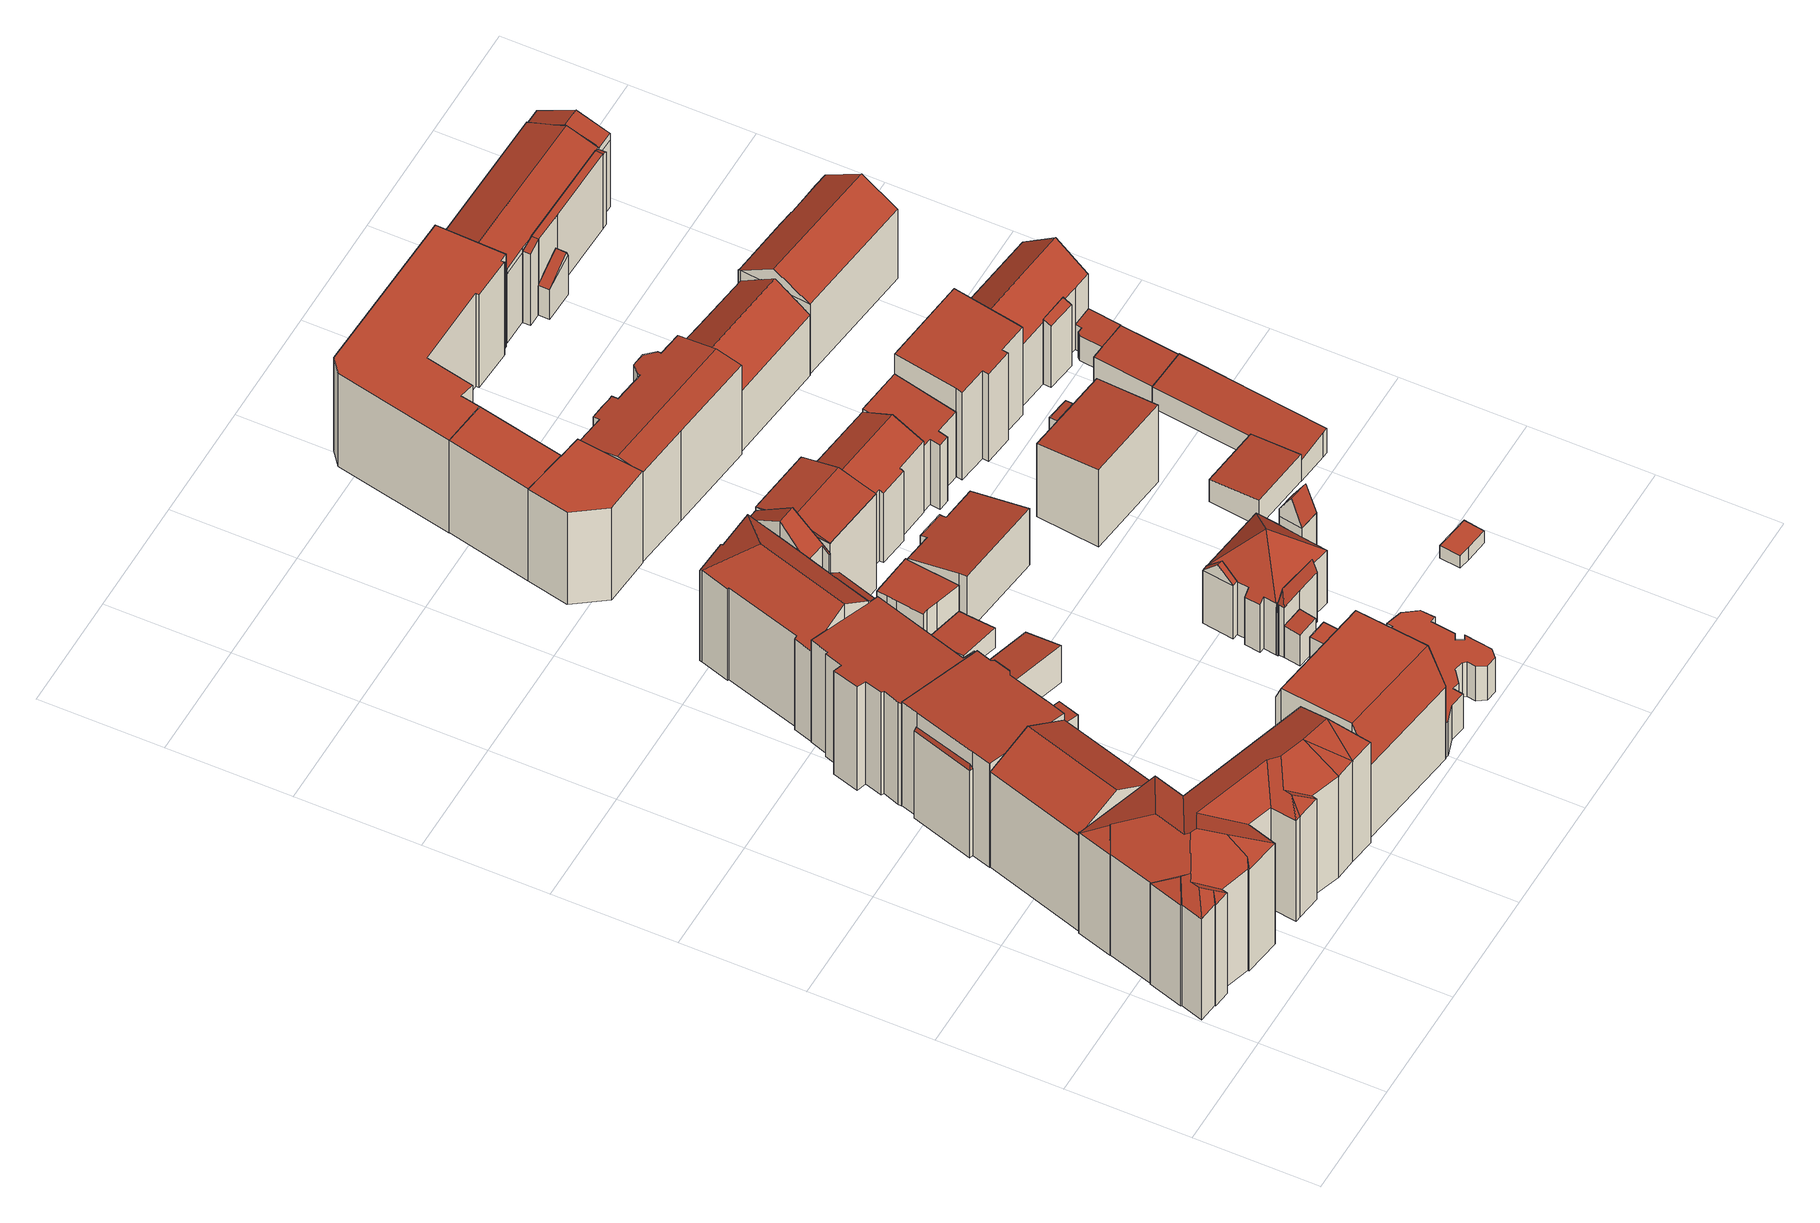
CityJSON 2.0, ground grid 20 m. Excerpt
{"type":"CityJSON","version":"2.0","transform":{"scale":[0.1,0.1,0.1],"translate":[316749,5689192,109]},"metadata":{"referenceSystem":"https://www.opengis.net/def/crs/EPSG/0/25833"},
"CityObjects":{
"building1":{"type":"Building","attributes":{"Dachtyp_tdc":"tdcFreeFormRoof","Gemeindeschluessel":14713000,"Dachneigung":26.01,"QualitaetDacherkennung":11,"Geometrietyp2DReferenz":"3000","function":"31001_9998","roofType":"5000","measuredHeight":24.47},"geometry":[{"type":"MultiSurface","lod":"2","boundaries":[[[0,1,2,3]],[[1,4,5,2]],[[4,6,7,5]],[[6,8,9,7]],[[8,10,11,9]],[[10,12,13,11]],[[12,14,15,13]],[[14,16,17,15]],[[16,18,19,17]],[[18,20,21,19]],[[20,22,23,21]],[[22,24,25,23]],[[24,26,27,25]],[[26,28,29,27]],[[28,30,31,29]],[[30,32,33,31]],[[32,34,35,33]],[[34,36,37,35]],[[36,38,39,37]],[[38,40,41,39]],[[40,42,43,41]],[[42,44,45,43]],[[44,46,47,45]],[[46,48,49,47]],[[48,50,51,49]],[[50,52,53,51]],[[52,54,55,53]],[[54,56,57,55]],[[56,0,3,57]],[[58,59,60,56,54]],[[61,52,50]],[[58,52,61]],[[52,58,54]],[[61,50,48]],[[62,63,64,65,66,59,58,61,48,46]],[[67,62,46,44]],[[68,69,70,67,44,42]],[[71,68,42,40]],[[71,40,38]],[[69,68,71,38,36]],[[70,69,36,34]],[[72,63,62,67,70,34,32]],[[73,74,72,32,30]],[[73,30,28]],[[74,73,28,26]],[[75,76,72,74,26,24]],[[77,75,24,22]],[[77,22,20]],[[77,20,18]],[[76,75,77,18,16]],[[78,79,64,63,72,76,16,14]],[[78,14,12]],[[79,78,12,10]],[[65,64,79,10,8]],[[66,65,8,6]],[[80,60,59,66,6,4]],[[80,1,0]],[[1,80,4]],[[60,80,0,56]],[[3,2,5,7,9,11,13,15,17,19,21,23,25,27,29,31,33,35,37,39,41,43,45,47,49,51,53,55,57]]],"semantics":{"surfaces":[{"type":"WallSurface"},{"type":"RoofSurface"},{"type":"GroundSurface"}],"values":[0,0,0,0,0,0,0,0,0,0,0,0,0,0,0,0,0,0,0,0,0,0,0,0,0,0,0,0,0,1,1,1,1,1,1,1,1,1,1,1,1,1,1,1,1,1,1,1,1,1,1,1,1,1,1,1,1,1,1,2]}}]},
"building2":{"type":"Building","attributes":{"Dachtyp_tdc":"tdcGableRoof","Gemeindeschluessel":14713000,"Dachneigung":31.34,"QualitaetDacherkennung":56,"Geometrietyp2DReferenz":"3000","function":"31001_9998","roofType":"3100","measuredHeight":23.06},"geometry":[{"type":"MultiSurface","lod":"2","boundaries":[[[81,82,83,84]],[[82,85,86,83]],[[85,87,88,86]],[[87,81,84,88]],[[85,82,89]],[[81,87,90]],[[82,81,90,89]],[[87,85,89,90]],[[84,83,86,88]]],"semantics":{"surfaces":[{"type":"WallSurface"},{"type":"RoofSurface"},{"type":"GroundSurface"}],"values":[0,0,0,0,0,0,1,1,2]}}]},
"building3":{"type":"Building","attributes":{"Gemeindeschluessel":14713000,"Geometrietyp2DReferenz":"3000","function":"31001_9998","roofType":"9999"},"children":["building3-1","building3-2","building3-3"]},
"building3-1":{"type":"BuildingPart","attributes":{"Dachtyp_tdc":"tdcPolyFlatRoof","Dachneigung":5.18,"QualitaetDacherkennung":80,"Geometrietyp2DReferenz":"3000","roofType":"2100","measuredHeight":21.18},"parents":["building3"],"geometry":[{"type":"MultiSurface","lod":"2","boundaries":[[[91,92,88,84,93]],[[92,94,95,88]],[[94,96,97,95]],[[98,99,100]],[[98,101,102,99]],[[101,103,104,102]],[[103,105,106,104]],[[105,107,108,106]],[[107,109,110,108]],[[109,111,112,110]],[[111,113,114,112]],[[113,115,114]],[[111,109,107,105,103,101,98,96,94,92,91,113]],[[84,88,95,97,99,102,104,106,108,110,112,114]],[[93,115,113,91]],[[93,84,114,115]],[[100,116,97,96,98]],[[100,99,97,116]]],"semantics":{"surfaces":[{"type":"WallSurface"},{"type":"RoofSurface"},{"type":"GroundSurface"},{"type":"ClosureSurface"}],"values":[0,0,0,0,0,0,0,0,0,0,0,0,1,2,0,3,0,3]}}]},
"building3-2":{"type":"BuildingPart","attributes":{"Dachtyp_tdc":"tdcPolyFlatRoof","Dachneigung":6.72,"QualitaetDacherkennung":43,"Geometrietyp2DReferenz":"3000","roofType":"2100","measuredHeight":17.76},"parents":["building3"],"geometry":[{"type":"MultiSurface","lod":"2","boundaries":[[[115,117,118,114]],[[117,119,120,118]],[[119,93,84,120]],[[119,117,115,93]],[[84,114,118,120]],[[115,114,84,93]]],"semantics":{"surfaces":[{"type":"WallSurface"},{"type":"RoofSurface"},{"type":"GroundSurface"},{"type":"ClosureSurface"}],"values":[0,0,0,1,2,3]}}]},
"building3-3":{"type":"BuildingPart","attributes":{"Dachtyp_tdc":"tdcFreeFormRoof","Dachneigung":73.25,"QualitaetDacherkennung":26,"Geometrietyp2DReferenz":"3000","roofType":"5000","measuredHeight":18.8},"parents":["building3"],"geometry":[{"type":"MultiSurface","lod":"2","boundaries":[[[121,122,123,97]],[[122,124,125,123]],[[124,100,99,125]],[[116,121,97]],[[100,124,126]],[[124,122,127,126]],[[122,121,116,127]],[[116,100,126,127]],[[123,125,99,97]],[[97,99,100,116]]],"semantics":{"surfaces":[{"type":"WallSurface"},{"type":"RoofSurface"},{"type":"GroundSurface"},{"type":"ClosureSurface"}],"values":[0,0,0,0,1,1,1,1,2,3]}}]},
"building4":{"type":"Building","attributes":{"Dachtyp_tdc":"tdcPolyFlatRoof","Gemeindeschluessel":14713000,"Dachneigung":5.71,"QualitaetDacherkennung":60,"Geometrietyp2DReferenz":"3000","function":"31001_9998","roofType":"2100","measuredHeight":21.14},"geometry":[{"type":"MultiSurface","lod":"2","boundaries":[[[128,129,130,131]],[[129,132,133,130]],[[132,134,135,133]],[[134,136,137,135]],[[136,138,139,137]],[[138,140,141,139]],[[140,142,143,141]],[[142,144,145,143]],[[144,146,147,145]],[[146,148,149,147]],[[148,150,151,149]],[[150,152,153,151]],[[152,154,155,153]],[[154,156,157,155]],[[156,128,131,157]],[[156,154,152,150,148,146,144,142,140,138,136,134,132,129,128]],[[131,130,133,135,137,139,141,143,145,147,149,151,153,155,157]]],"semantics":{"surfaces":[{"type":"WallSurface"},{"type":"RoofSurface"},{"type":"GroundSurface"}],"values":[0,0,0,0,0,0,0,0,0,0,0,0,0,0,0,1,2]}}]},
"building5":{"type":"Building","attributes":{"Dachtyp_tdc":"tdcCutGableRoof","Gemeindeschluessel":14713000,"Dachneigung":2.6,"QualitaetDacherkennung":52,"Geometrietyp2DReferenz":"3000","function":"31001_9998","roofType":"9999","measuredHeight":21.34},"geometry":[{"type":"MultiSurface","lod":"2","boundaries":[[[158,159,160,161]],[[159,162,163,160]],[[162,164,165,163]],[[164,166,167,165]],[[166,168,169,167]],[[168,170,171,169]],[[170,172,173,171]],[[172,174,175,173]],[[174,176,177,175]],[[176,178,179,177]],[[178,158,161,179]],[[164,162,159,158,178]],[[176,174,172,170,168,166]],[[178,176,166,164]],[[161,160,163,165,167,169,171,173,175,177,179]]],"semantics":{"surfaces":[{"type":"WallSurface"},{"type":"RoofSurface"},{"type":"GroundSurface"}],"values":[0,0,0,0,0,0,0,0,0,0,0,1,1,1,2]}}]},
"building6":{"type":"Building","attributes":{"Gemeindeschluessel":14713000,"Geometrietyp2DReferenz":"3000","function":"31001_9998","roofType":"9999"},"children":["building6-1","building6-2","building6-3"]},
"building6-1":{"type":"BuildingPart","attributes":{"Dachtyp_tdc":"tdcPolyFlatRoof","Dachneigung":34.47,"QualitaetDacherkennung":59,"Geometrietyp2DReferenz":"3000","roofType":"2100","measuredHeight":19.96},"parents":["building6"],"geometry":[{"type":"MultiSurface","lod":"2","boundaries":[[[180,181,182,183]],[[184,185,186,187]],[[185,180,183,186]],[[185,184,181,180]],[[183,182,187,186]],[[184,187,182,181]]],"semantics":{"surfaces":[{"type":"WallSurface"},{"type":"RoofSurface"},{"type":"GroundSurface"},{"type":"ClosureSurface"}],"values":[0,0,0,1,2,3]}}]},
"building6-2":{"type":"BuildingPart","attributes":{"Dachtyp_tdc":"tdcHipAndGableRoof","Dachneigung":35.14,"QualitaetDacherkennung":64,"Geometrietyp2DReferenz":"3000","roofType":"5000","measuredHeight":23.12},"parents":["building6"],"geometry":[{"type":"MultiSurface","lod":"2","boundaries":[[[188,189,190,182,181]],[[189,191,192,190]],[[191,193,194,192]],[[193,195,196,194]],[[195,197,198,196]],[[197,199,200,198]],[[199,201,202,200]],[[201,203,204,202]],[[203,205,206,204]],[[205,207,208,206]],[[207,209,210,211,208]],[[212,184,187,213,214]],[[209,207,205,203,201,215]],[[201,199,197,195,193,191,189,215]],[[189,188,184,212,216,217,218,209,215]],[[182,190,192,194,196,198,200,202,204,206,208,211,219,213,187]],[[218,210,209]],[[214,216,212]],[[213,219,217,216,214]],[[219,211,210,218,217]],[[181,184,188]],[[181,182,187,184]]],"semantics":{"surfaces":[{"type":"WallSurface"},{"type":"RoofSurface"},{"type":"GroundSurface"},{"type":"ClosureSurface"}],"values":[0,0,0,0,0,0,0,0,0,0,0,0,1,1,1,2,0,0,3,3,0,3]}}]},
"building6-3":{"type":"BuildingPart","attributes":{"Dachtyp_tdc":"tdcGableRoof","Dachneigung":41.28,"QualitaetDacherkennung":62,"Geometrietyp2DReferenz":"3000","roofType":"3100","measuredHeight":23.22},"parents":["building6"],"geometry":[{"type":"MultiSurface","lod":"2","boundaries":[[[220,214,213,221]],[[210,222,223,211]],[[222,224,225,223]],[[224,226,227,225]],[[226,228,229,227]],[[228,220,221,229]],[[224,222,210,218,230]],[[230,216,214,220,228,226,224]],[[221,213,219,211,223,225,227,229]],[[217,216,230]],[[219,213,214,216,217]],[[218,217,230]],[[219,217,218,210,211]]],"semantics":{"surfaces":[{"type":"WallSurface"},{"type":"RoofSurface"},{"type":"GroundSurface"},{"type":"ClosureSurface"}],"values":[0,0,0,0,0,0,1,1,2,0,3,0,3]}}]},
"building7":{"type":"Building","attributes":{"Dachtyp_tdc":"tdcPolyFlatRoof","Gemeindeschluessel":14713000,"Dachneigung":8.91,"QualitaetDacherkennung":62,"Geometrietyp2DReferenz":"3000","function":"31001_9998","roofType":"2100","measuredHeight":7.59},"geometry":[{"type":"MultiSurface","lod":"2","boundaries":[[[231,232,233,234]],[[232,235,236,233]],[[235,237,238,236]],[[237,231,234,238]],[[237,235,232,231]],[[234,233,236,238]]],"semantics":{"surfaces":[{"type":"WallSurface"},{"type":"RoofSurface"},{"type":"GroundSurface"}],"values":[0,0,0,0,1,2]}}]},
"building8":{"type":"Building","attributes":{"Dachtyp_tdc":"tdcPolyFlatRoof","Gemeindeschluessel":14713000,"Dachneigung":0,"QualitaetDacherkennung":56,"Geometrietyp2DReferenz":"3000","function":"31001_9998","roofType":"1000","measuredHeight":17.27},"geometry":[{"type":"MultiSurface","lod":"2","boundaries":[[[239,240,241,242]],[[240,243,244,241]],[[243,245,246,244]],[[245,239,242,246]],[[245,243,240,239]],[[242,241,244,246]]],"semantics":{"surfaces":[{"type":"WallSurface"},{"type":"RoofSurface"},{"type":"GroundSurface"}],"values":[0,0,0,0,1,2]}}]},
"building9":{"type":"Building","attributes":{"Dachtyp_tdc":"tdcPolyFlatRoof","Gemeindeschluessel":14713000,"Dachneigung":7.45,"QualitaetDacherkennung":51,"Geometrietyp2DReferenz":"3000","function":"31001_9998","roofType":"2100","measuredHeight":3.19},"geometry":[{"type":"MultiSurface","lod":"2","boundaries":[[[247,248,249,250]],[[248,251,252,249]],[[251,253,254,252]],[[253,255,256,254]],[[255,247,250,256]],[[255,253,251,248,247]],[[250,249,252,254,256]]],"semantics":{"surfaces":[{"type":"WallSurface"},{"type":"RoofSurface"},{"type":"GroundSurface"}],"values":[0,0,0,0,0,1,2]}}]},
"building10":{"type":"Building","attributes":{"Dachtyp_tdc":"tdcPolyFlatRoof","Gemeindeschluessel":14713000,"Dachneigung":4.49,"QualitaetDacherkennung":66,"Geometrietyp2DReferenz":"3000","function":"31001_9998","roofType":"2100","measuredHeight":3.8},"geometry":[{"type":"MultiSurface","lod":"2","boundaries":[[[257,258,259,260]],[[258,261,262,259]],[[261,263,264,262]],[[263,265,266,264]],[[265,257,260,266]],[[265,263,261,258,257]],[[260,259,262,264,266]]],"semantics":{"surfaces":[{"type":"WallSurface"},{"type":"RoofSurface"},{"type":"GroundSurface"}],"values":[0,0,0,0,0,1,2]}}]},
"building11":{"type":"Building","attributes":{"Dachtyp_tdc":"tdcPolyFlatRoof","Gemeindeschluessel":14713000,"Dachneigung":7.3,"QualitaetDacherkennung":62,"Geometrietyp2DReferenz":"3000","function":"31001_9998","roofType":"2100","measuredHeight":4.04},"geometry":[{"type":"MultiSurface","lod":"2","boundaries":[[[267,268,256,269]],[[268,253,254,256]],[[253,270,271,254]],[[270,272,273,271]],[[272,274,275,273]],[[274,267,269,275]],[[274,272,270,253,268,267]],[[269,256,254,271,273,275]]],"semantics":{"surfaces":[{"type":"WallSurface"},{"type":"RoofSurface"},{"type":"GroundSurface"}],"values":[0,0,0,0,0,0,1,2]}}]},
"building12":{"type":"Building","attributes":{"name":"Christengemeinschaft","Dachtyp_tdc":"tdcPolyFlatRoof","Gemeindeschluessel":14713000,"Dachneigung":0,"QualitaetDacherkennung":33,"Geometrietyp2DReferenz":"3000","function":"31001_3041","roofType":"1000","measuredHeight":7.05},"geometry":[{"type":"MultiSurface","lod":"2","boundaries":[[[276,277,278,279]],[[277,280,281,278]],[[280,282,283,281]],[[282,284,285,283]],[[284,286,287,285]],[[286,288,289,287]],[[288,290,291,289]],[[290,292,293,291]],[[292,294,295,293]],[[294,296,297,295]],[[296,298,299,297]],[[298,300,301,299]],[[300,302,303,301]],[[302,304,305,303]],[[304,306,307,305]],[[306,308,309,307]],[[308,310,311,309]],[[310,312,313,311]],[[312,314,315,313]],[[314,316,317,315]],[[316,318,319,317]],[[318,320,321,319]],[[320,322,323,321]],[[322,324,325,323]],[[324,326,327,325]],[[326,328,329,327]],[[328,330,331,329]],[[330,332,333,331]],[[332,334,335,333]],[[334,336,337,335]],[[336,338,339,337]],[[338,276,279,339]],[[338,336,334,332,330,328,326,324,322,320,318,316,314,312,310,308,306,304,302,300,298,296,294,292,290,288,286,284,282,280,277,276]],[[279,278,281,283,285,287,289,291,293,295,297,299,301,303,305,307,309,311,313,315,317,319,321,323,325,327,329,331,333,335,337,339]]],"semantics":{"surfaces":[{"type":"WallSurface"},{"type":"RoofSurface"},{"type":"GroundSurface"}],"values":[0,0,0,0,0,0,0,0,0,0,0,0,0,0,0,0,0,0,0,0,0,0,0,0,0,0,0,0,0,0,0,0,1,2]}}]},
"building13":{"type":"Building","attributes":{"Dachtyp_tdc":"tdcPolyFlatRoof","Gemeindeschluessel":14713000,"Dachneigung":3.28,"QualitaetDacherkennung":72,"Geometrietyp2DReferenz":"3000","function":"31001_9998","roofType":"2100","measuredHeight":9.26},"geometry":[{"type":"MultiSurface","lod":"2","boundaries":[[[340,341,342,252]],[[341,343,344,342]],[[343,345,346,344]],[[345,347,348,346]],[[347,349,350,348]],[[349,351,271,350]],[[351,352,353,271]],[[352,354,254,353]],[[354,340,252,254]],[[354,352,351,349,347,345,343,341,340]],[[252,342,344,346,348,350,271,353,254]]],"semantics":{"surfaces":[{"type":"WallSurface"},{"type":"RoofSurface"},{"type":"GroundSurface"}],"values":[0,0,0,0,0,0,0,0,0,1,2]}}]},
"building14":{"type":"Building","attributes":{"Dachtyp_tdc":"tdcHipAndGableRoof","Gemeindeschluessel":14713000,"Dachneigung":13.52,"QualitaetDacherkennung":59,"Geometrietyp2DReferenz":"3000","function":"31001_9998","roofType":"5000","measuredHeight":20.91},"geometry":[{"type":"MultiSurface","lod":"2","boundaries":[[[355,356,357,358]],[[356,359,360,357]],[[359,361,362,360]],[[361,363,364,362]],[[363,355,358,364]],[[356,365,366]],[[367,368,369,366,365]],[[356,366,369,359]],[[361,368,367,363]],[[359,369,368,361]],[[363,367,365,355]],[[355,365,356]],[[358,357,360,362,364]]],"semantics":{"surfaces":[{"type":"WallSurface"},{"type":"RoofSurface"},{"type":"GroundSurface"}],"values":[0,0,0,0,0,1,1,1,0,0,0,0,2]}}]},
"building15":{"type":"Building","attributes":{"Gemeindeschluessel":14713000,"Geometrietyp2DReferenz":"3000","function":"31001_9998","roofType":"9999"},"children":["building15-1","building15-2"]},
"building15-1":{"type":"BuildingPart","attributes":{"Dachtyp_tdc":"tdcPolyFlatRoof","Dachneigung":0,"QualitaetDacherkennung":45,"Geometrietyp2DReferenz":"3000","roofType":"1000","measuredHeight":18.78},"parents":["building15"],"geometry":[{"type":"MultiSurface","lod":"2","boundaries":[[[370,371,372,373]],[[374,375,376,377]],[[375,378,379,376]],[[378,380,381,379]],[[380,370,373,381]],[[380,378,375,374,371,370]],[[373,372,377,376,379,381]],[[377,372,371,374]]],"semantics":{"surfaces":[{"type":"WallSurface"},{"type":"RoofSurface"},{"type":"GroundSurface"},{"type":"ClosureSurface"}],"values":[0,0,0,0,0,1,2,3]}}]},
"building15-2":{"type":"BuildingPart","attributes":{"Dachtyp_tdc":"tdcPolyFlatRoof","Dachneigung":0,"QualitaetDacherkennung":44,"Geometrietyp2DReferenz":"3000","roofType":"1000","measuredHeight":18.82},"parents":["building15"],"geometry":[{"type":"MultiSurface","lod":"2","boundaries":[[[382,383,384,372,371]],[[383,385,386,384]],[[385,387,374,377,386]],[[387,385,383,382]],[[372,384,386,377]],[[371,374,387,382]],[[371,372,377,374]]],"semantics":{"surfaces":[{"type":"WallSurface"},{"type":"RoofSurface"},{"type":"GroundSurface"},{"type":"ClosureSurface"}],"values":[0,0,0,1,2,0,3]}}]},
"building16":{"type":"Building","attributes":{"Dachtyp_tdc":"tdcPolyFlatRoof","Gemeindeschluessel":14713000,"Dachneigung":13.72,"QualitaetDacherkennung":76,"Geometrietyp2DReferenz":"3000","function":"31001_9998","roofType":"2100","measuredHeight":11.66},"geometry":[{"type":"MultiSurface","lod":"2","boundaries":[[[388,389,390,391]],[[389,392,393,390]],[[392,394,395,393]],[[394,396,397,395]],[[396,398,399,397]],[[398,400,401,399]],[[400,402,403,401]],[[402,404,405,403]],[[404,388,391,405]],[[404,402,400,398,396,394,392,389,388]],[[391,390,393,395,397,399,401,403,405]]],"semantics":{"surfaces":[{"type":"WallSurface"},{"type":"RoofSurface"},{"type":"GroundSurface"}],"values":[0,0,0,0,0,0,0,0,0,1,2]}}]},
"building17":{"type":"Building","attributes":{"Gemeindeschluessel":14713000,"Geometrietyp2DReferenz":"3000","function":"31001_9998","roofType":"9999"},"children":["building17-1","building17-2","building17-3","building17-4","building17-5"]},
"building17-1":{"type":"BuildingPart","attributes":{"Dachtyp_tdc":"tdcGableRoof","Dachneigung":69.58,"QualitaetDacherkennung":21,"Geometrietyp2DReferenz":"3000","roofType":"3100","measuredHeight":17.62},"parents":["building17"],"geometry":[{"type":"MultiSurface","lod":"2","boundaries":[[[406,407,408,409,410]],[[407,411,412,408]],[[411,413,414,412]],[[413,415,414]],[[416,417,418,419]],[[420,418,417,413]],[[411,420,413]],[[407,419,418,420,411]],[[406,416,419,407]],[[413,417,416,406]],[[409,408,412,414]],[[410,415,413,406]],[[410,409,414,415]]],"semantics":{"surfaces":[{"type":"WallSurface"},{"type":"RoofSurface"},{"type":"GroundSurface"},{"type":"ClosureSurface"}],"values":[0,0,0,0,1,1,0,0,0,0,2,0,3]}}]},
"building17-2":{"type":"BuildingPart","attributes":{"Dachtyp_tdc":"tdcGableRoof","Dachneigung":45.56,"QualitaetDacherkennung":58,"Geometrietyp2DReferenz":"3000","roofType":"3100","measuredHeight":13.45},"parents":["building17"],"geometry":[{"type":"MultiSurface","lod":"2","boundaries":[[[421,422,423,424,425]],[[426,427,428,429,430]],[[427,421,425,428]],[[426,422,431]],[[421,427,432]],[[422,421,432,431]],[[427,426,431,432]],[[425,424,429,428]],[[430,423,422,426]],[[430,429,424,423]]],"semantics":{"surfaces":[{"type":"WallSurface"},{"type":"RoofSurface"},{"type":"GroundSurface"},{"type":"ClosureSurface"}],"values":[0,0,0,0,0,1,1,2,0,3]}}]},
"building17-3":{"type":"BuildingPart","attributes":{"Dachtyp_tdc":"tdcPolyFlatRoof","Dachneigung":4.37,"QualitaetDacherkennung":68,"Geometrietyp2DReferenz":"3000","roofType":"2100","measuredHeight":6.55},"parents":["building17"],"geometry":[{"type":"MultiSurface","lod":"2","boundaries":[[[433,434,435,436]],[[437,438,439,440]],[[438,433,436,439]],[[438,437,434,433]],[[436,435,440,439]],[[440,435,434,437]]],"semantics":{"surfaces":[{"type":"WallSurface"},{"type":"RoofSurface"},{"type":"GroundSurface"},{"type":"ClosureSurface"}],"values":[0,0,0,1,2,3]}}]},
"building17-4":{"type":"BuildingPart","attributes":{"Dachtyp_tdc":"tdcTentRoof","Dachneigung":45.96,"QualitaetDacherkennung":63,"Geometrietyp2DReferenz":"3000","roofType":"4000","measuredHeight":16.79},"parents":["building17"],"geometry":[{"type":"MultiSurface","lod":"2","boundaries":[[[415,441,442,414]],[[441,443,444,445,442]],[[446,447,448]],[[446,449,450,447]],[[449,451,452,450]],[[451,453,454,452]],[[453,455,456,454]],[[455,430,429,456]],[[423,457,458,424]],[[457,410,409,458]],[[441,415,410,457,459]],[[446,443,441,459]],[[423,430,455,453,451,449,446,459]],[[457,423,459]],[[409,414,442,445,460,447,450,452,454,456,429,424,458]],[[415,414,409,410]],[[446,448,461,444,443]],[[461,448,447,460]],[[461,460,445,444]],[[424,429,430,423]]],"semantics":{"surfaces":[{"type":"WallSurface"},{"type":"RoofSurface"},{"type":"GroundSurface"},{"type":"ClosureSurface"}],"values":[0,0,0,0,0,0,0,0,0,0,1,1,1,1,2,3,0,3,3,3]}}]},
"building17-5":{"type":"BuildingPart","attributes":{"Dachtyp_tdc":"tdcFreeFormRoof","Dachneigung":80.11,"QualitaetDacherkennung":22,"Geometrietyp2DReferenz":"3000","roofType":"5000","measuredHeight":13.35},"parents":["building17"],"geometry":[{"type":"MultiSurface","lod":"2","boundaries":[[[462,463,464,435,434]],[[463,465,466,464]],[[465,448,447,466]],[[444,467,468,445]],[[467,469,437,440,468]],[[461,448,465,463,462,470]],[[462,469,467,471,470]],[[467,444,471]],[[444,461,470,471]],[[440,435,464,466,447,460,445,468]],[[434,437,469,462]],[[434,435,440,437]],[[460,447,448,461]],[[445,460,461,444]]],"semantics":{"surfaces":[{"type":"WallSurface"},{"type":"RoofSurface"},{"type":"GroundSurface"},{"type":"ClosureSurface"}],"values":[0,0,0,0,0,1,1,1,1,2,0,3,3,3]}}]},
"building18":{"type":"Building","attributes":{"Dachtyp_tdc":"tdcGableRoof","Gemeindeschluessel":14713000,"Dachneigung":25.71,"QualitaetDacherkennung":65,"Geometrietyp2DReferenz":"3000","function":"31001_9998","roofType":"3100","measuredHeight":17.03},"geometry":[{"type":"MultiSurface","lod":"2","boundaries":[[[472,473,474,475]],[[473,476,477,474]],[[476,478,479,477]],[[478,480,481,479]],[[480,482,483,481]],[[482,484,485,483]],[[484,486,487,485]],[[486,488,489,487]],[[488,490,491,489]],[[490,472,475,491]],[[486,484,482,480,478,476,473,472]],[[472,490,488,486]],[[475,474,477,479,481,483,485,487,489,491]]],"semantics":{"surfaces":[{"type":"WallSurface"},{"type":"RoofSurface"},{"type":"GroundSurface"}],"values":[0,0,0,0,0,0,0,0,0,0,1,1,2]}}]},
"building19":{"type":"Building","attributes":{"Dachtyp_tdc":"tdcFreeFormRoof","Gemeindeschluessel":14713000,"Dachneigung":10.15,"QualitaetDacherkennung":35,"Geometrietyp2DReferenz":"3000","function":"31001_9998","roofType":"5000","measuredHeight":19.05},"geometry":[{"type":"MultiSurface","lod":"2","boundaries":[[[492,493,494,495]],[[493,496,497,494]],[[496,498,499,497]],[[498,500,501,499]],[[500,502,503,501]],[[502,504,505,503]],[[504,506,507,505]],[[506,508,509,507]],[[508,510,511,509]],[[510,512,513,511]],[[512,514,515,513]],[[514,516,517,515]],[[516,518,519,517]],[[518,520,521,519]],[[520,522,523,521]],[[522,524,525,523]],[[524,526,527,525]],[[526,492,495,527]],[[512,510,528,529,514]],[[493,492,526,524,522,520,518,516,529,528,508,506,504,502,500,498,496]],[[510,508,528]],[[516,514,529]],[[495,494,497,499,501,503,505,507,509,511,513,515,517,519,521,523,525,527]]],"semantics":{"surfaces":[{"type":"WallSurface"},{"type":"RoofSurface"},{"type":"GroundSurface"}],"values":[0,0,0,0,0,0,0,0,0,0,0,0,0,0,0,0,0,0,1,1,0,0,2]}}]},
"building20":{"type":"Building","attributes":{"Dachtyp_tdc":"tdcPolyFlatRoof","Gemeindeschluessel":14713000,"Dachneigung":0,"QualitaetDacherkennung":37,"Geometrietyp2DReferenz":"3000","function":"31001_9998","roofType":"1000","measuredHeight":19},"geometry":[{"type":"MultiSurface","lod":"2","boundaries":[[[383,530,531,532]],[[530,533,534,531]],[[533,535,536,534]],[[535,537,538,536]],[[537,539,540,538]],[[539,541,542,540]],[[541,543,544,542]],[[543,545,546,544]],[[545,547,548,546]],[[547,549,550,548]],[[549,551,552,550]],[[551,385,553,552]],[[385,383,532,553]],[[385,551,549,547,545,543,541,539,537,535,533,530,383]],[[532,531,534,536,538,540,542,544,546,548,550,552,553]]],"semantics":{"surfaces":[{"type":"WallSurface"},{"type":"RoofSurface"},{"type":"GroundSurface"}],"values":[0,0,0,0,0,0,0,0,0,0,0,0,0,1,2]}}]},
"building21":{"type":"Building","attributes":{"Dachtyp_tdc":"tdcPolyFlatRoof","Gemeindeschluessel":14713000,"Dachneigung":8.9,"QualitaetDacherkennung":72,"Geometrietyp2DReferenz":"3000","function":"31001_9998","roofType":"2100","measuredHeight":14.96},"geometry":[{"type":"MultiSurface","lod":"2","boundaries":[[[554,555,556,557]],[[555,558,559,556]],[[558,560,561,559]],[[560,562,563,561]],[[562,564,565,563]],[[564,566,567,565]],[[566,568,569,567]],[[568,554,557,569]],[[568,566,564,562,560,558,555,554]],[[557,556,559,561,563,565,567,569]]],"semantics":{"surfaces":[{"type":"WallSurface"},{"type":"RoofSurface"},{"type":"GroundSurface"}],"values":[0,0,0,0,0,0,0,0,1,2]}}]},
"building22":{"type":"Building","attributes":{"Dachtyp_tdc":"tdcPolyFlatRoof","Gemeindeschluessel":14713000,"Dachneigung":0,"QualitaetDacherkennung":58,"Geometrietyp2DReferenz":"3000","function":"31001_9998","roofType":"1000","measuredHeight":2.54},"geometry":[{"type":"MultiSurface","lod":"2","boundaries":[[[570,571,572,573]],[[571,574,575,572]],[[574,576,577,575]],[[576,578,579,577]],[[578,570,573,579]],[[578,576,574,571,570]],[[573,572,575,577,579]]],"semantics":{"surfaces":[{"type":"WallSurface"},{"type":"RoofSurface"},{"type":"GroundSurface"}],"values":[0,0,0,0,0,1,2]}}]},
"building23":{"type":"Building","attributes":{"Gemeindeschluessel":14713000,"Geometrietyp2DReferenz":"3000","function":"31001_9998","roofType":"9999"},"children":["building23-1","building23-2"]},
"building23-1":{"type":"BuildingPart","attributes":{"Dachtyp_tdc":"tdcPolyFlatRoof","Dachneigung":5.56,"QualitaetDacherkennung":41,"Geometrietyp2DReferenz":"3000","roofType":"2100","measuredHeight":14.99},"parents":["building23"],"geometry":[{"type":"MultiSurface","lod":"2","boundaries":[[[580,581,582]],[[580,583,584,581]],[[583,585,586,584]],[[585,587,588,589,586]],[[585,583,580,587]],[[589,581,584,586]],[[580,582,588,587]],[[582,581,589,588]]],"semantics":{"surfaces":[{"type":"WallSurface"},{"type":"RoofSurface"},{"type":"GroundSurface"},{"type":"ClosureSurface"}],"values":[0,0,0,0,1,2,0,3]}}]},
"building23-2":{"type":"BuildingPart","attributes":{"Dachtyp_tdc":"tdcPolyFlatRoof","Dachneigung":4.84,"QualitaetDacherkennung":68,"Geometrietyp2DReferenz":"3000","roofType":"2100","measuredHeight":15.84},"parents":["building23"],"geometry":[{"type":"MultiSurface","lod":"2","boundaries":[[[590,591,592,593]],[[591,582,581,592]],[[588,594,595,589]],[[594,596,597,595]],[[596,590,593,597]],[[596,594,588,582,591,590]],[[593,592,581,589,595,597]],[[589,581,582,588]]],"semantics":{"surfaces":[{"type":"WallSurface"},{"type":"RoofSurface"},{"type":"GroundSurface"},{"type":"ClosureSurface"}],"values":[0,0,0,0,0,1,2,3]}}]},
"building24":{"type":"Building","attributes":{"Dachtyp_tdc":"tdcPolyFlatRoof","Gemeindeschluessel":14713000,"Dachneigung":5.1,"QualitaetDacherkennung":60,"Geometrietyp2DReferenz":"3000","function":"31001_9998","roofType":"2100","measuredHeight":5.4},"geometry":[{"type":"MultiSurface","lod":"2","boundaries":[[[598,599,600,601]],[[599,602,603,600]],[[602,604,605,603]],[[604,598,601,605]],[[604,602,599,598]],[[601,600,603,605]]],"semantics":{"surfaces":[{"type":"WallSurface"},{"type":"RoofSurface"},{"type":"GroundSurface"}],"values":[0,0,0,0,1,2]}}]},
"building25":{"type":"Building","attributes":{"Dachtyp_tdc":"tdcPolyFlatRoof","Gemeindeschluessel":14713000,"Dachneigung":4.7,"QualitaetDacherkennung":72,"Geometrietyp2DReferenz":"3000","function":"31001_9998","roofType":"2100","measuredHeight":18.81},"geometry":[{"type":"MultiSurface","lod":"2","boundaries":[[[606,607,608,609]],[[607,610,611,608]],[[610,612,613,611]],[[612,614,615,613]],[[614,616,617,615]],[[616,618,619,617]],[[618,620,621,619]],[[620,622,623,621]],[[622,624,625,623]],[[624,606,609,625]],[[624,622,620,618,616,614,612,610,607,606]],[[609,608,611,613,615,617,619,621,623,625]]],"semantics":{"surfaces":[{"type":"WallSurface"},{"type":"RoofSurface"},{"type":"GroundSurface"}],"values":[0,0,0,0,0,0,0,0,0,0,1,2]}}]},
"building26":{"type":"Building","attributes":{"Dachtyp_tdc":"tdcFreeFormRoof","Gemeindeschluessel":14713000,"Dachneigung":33.97,"QualitaetDacherkennung":58,"Geometrietyp2DReferenz":"3000","function":"31001_9998","roofType":"5000","measuredHeight":16.35},"geometry":[{"type":"MultiSurface","lod":"2","boundaries":[[[626,627,628,629]],[[627,630,631,628]],[[630,632,633,631]],[[632,634,635,633]],[[634,636,637,635]],[[636,638,639,637]],[[638,640,641,639]],[[640,626,629,641]],[[642,638,636,634,632,630,627,643]],[[640,642,643,626]],[[627,626,643]],[[640,638,642]],[[629,628,631,633,635,637,639,641]]],"semantics":{"surfaces":[{"type":"WallSurface"},{"type":"RoofSurface"},{"type":"GroundSurface"}],"values":[0,0,0,0,0,0,0,0,1,1,0,0,2]}}]},
"building27":{"type":"Building","attributes":{"Dachtyp_tdc":"tdcPolyFlatRoof","Gemeindeschluessel":14713000,"Dachneigung":6.71,"QualitaetDacherkennung":87,"Geometrietyp2DReferenz":"3000","function":"31001_9998","roofType":"2100","measuredHeight":5.03},"geometry":[{"type":"MultiSurface","lod":"2","boundaries":[[[644,645,646,647]],[[645,648,649,646]],[[648,650,651,649]],[[650,652,653,651]],[[652,654,655,653]],[[654,656,657,655]],[[656,658,659,657]],[[658,644,647,659]],[[658,656,654,652,650,648,645,644]],[[647,646,649,651,653,655,657,659]]],"semantics":{"surfaces":[{"type":"WallSurface"},{"type":"RoofSurface"},{"type":"GroundSurface"}],"values":[0,0,0,0,0,0,0,0,1,2]}}]},
"building28":{"type":"Building","attributes":{"Gemeindeschluessel":14713000,"Geometrietyp2DReferenz":"3000","function":"31001_9998","roofType":"9999"},"children":["building28-1","building28-2","building28-3","building28-4"]},
"building28-1":{"type":"BuildingPart","attributes":{"Dachtyp_tdc":"tdcPolyFlatRoof","Dachneigung":4.74,"QualitaetDacherkennung":84,"Geometrietyp2DReferenz":"3000","roofType":"2100","measuredHeight":5.38},"parents":["building28"],"geometry":[{"type":"MultiSurface","lod":"2","boundaries":[[[660,661,662,663]],[[661,664,665,662]],[[664,666,667,665]],[[666,668,669,667]],[[668,670,671,669]],[[668,666,664,661,660,672,670]],[[671,663,662,665,667,669]],[[663,671,670,672,660]]],"semantics":{"surfaces":[{"type":"WallSurface"},{"type":"RoofSurface"},{"type":"GroundSurface"},{"type":"ClosureSurface"}],"values":[0,0,0,0,0,1,2,3]}}]},
"building28-2":{"type":"BuildingPart","attributes":{"Dachtyp_tdc":"tdcPolyFlatRoof","Dachneigung":29.84,"QualitaetDacherkennung":29,"Geometrietyp2DReferenz":"3000","roofType":"2100","measuredHeight":13.21},"parents":["building28"],"geometry":[{"type":"MultiSurface","lod":"2","boundaries":[[[673,674,675,676,677]],[[678,679,680,681,682]],[[679,673,677,680]],[[679,678,674,673]],[[677,676,681,680]],[[682,675,674,678]],[[682,681,676,675]]],"semantics":{"surfaces":[{"type":"WallSurface"},{"type":"RoofSurface"},{"type":"GroundSurface"},{"type":"ClosureSurface"}],"values":[0,0,0,1,2,0,3]}}]},
"building28-3":{"type":"BuildingPart","attributes":{"Dachtyp_tdc":"tdcGableRoof","Dachneigung":37.33,"QualitaetDacherkennung":66,"Geometrietyp2DReferenz":"3000","roofType":"3100","measuredHeight":16.62},"parents":["building28"],"geometry":[{"type":"MultiSurface","lod":"2","boundaries":[[[683,682,681,684,685]],[[675,686,676]],[[686,687,688,676]],[[687,689,690,688]],[[689,691,692,690]],[[691,693,694,692]],[[693,695,696,694]],[[695,697,698,696]],[[697,699,700,701,698]],[[695,693,691,689]],[[689,687,686,675,682,683,699,697,695]],[[684,681,676,688,690,692,694,696,698,701]],[[676,681,682,675]],[[685,700,699,683]],[[685,684,701,700]]],"semantics":{"surfaces":[{"type":"WallSurface"},{"type":"RoofSurface"},{"type":"GroundSurface"},{"type":"ClosureSurface"}],"values":[0,0,0,0,0,0,0,0,0,1,1,2,3,0,3]}}]},
"building28-4":{"type":"BuildingPart","attributes":{"Dachtyp_tdc":"tdcPolyFlatRoof","Dachneigung":5.68,"QualitaetDacherkennung":71,"Geometrietyp2DReferenz":"3000","roofType":"2100","measuredHeight":5.42},"parents":["building28"],"geometry":[{"type":"MultiSurface","lod":"2","boundaries":[[[700,702,660,663,701]],[[670,703,704,671]],[[703,705,706,704]],[[705,707,708,706]],[[707,685,684,708]],[[685,707,705,703,670,672,702,700]],[[701,663,671,704,706,708,684]],[[672,660,702]],[[670,671,663,660,672]],[[701,684,685,700]]],"semantics":{"surfaces":[{"type":"WallSurface"},{"type":"RoofSurface"},{"type":"GroundSurface"},{"type":"ClosureSurface"}],"values":[0,0,0,0,0,1,2,0,3,3]}}]},
"building29":{"type":"Building","attributes":{"Dachtyp_tdc":"tdcFreeFormRoof","Gemeindeschluessel":14713000,"Dachneigung":33.05,"QualitaetDacherkennung":53,"Geometrietyp2DReferenz":"3000","function":"31001_9998","roofType":"5000","measuredHeight":17.81},"geometry":[{"type":"MultiSurface","lod":"2","boundaries":[[[709,710,711,712]],[[710,713,714,711]],[[713,715,716,714]],[[715,717,718,716]],[[717,719,720,718]],[[719,721,722,720]],[[721,723,724,722]],[[723,725,726,724]],[[725,727,728,726]],[[727,729,730,728]],[[729,731,732,730]],[[731,709,712,732]],[[731,733,734,709]],[[733,729,727,725,723,721,719,717,715,713,710,734]],[[710,709,734]],[[731,729,733]],[[712,711,714,716,718,720,722,724,726,728,730,732]]],"semantics":{"surfaces":[{"type":"WallSurface"},{"type":"RoofSurface"},{"type":"GroundSurface"}],"values":[0,0,0,0,0,0,0,0,0,0,0,0,1,1,0,0,2]}}]},
"building30":{"type":"Building","attributes":{"Gemeindeschluessel":14713000,"Geometrietyp2DReferenz":"3000","function":"31001_9998","roofType":"9999"},"children":["building30-1","building30-2","building30-3","building30-4"]},
"building30-1":{"type":"BuildingPart","attributes":{"Dachtyp_tdc":"tdcGableRoof","Dachneigung":30.54,"QualitaetDacherkennung":5,"Geometrietyp2DReferenz":"3000","roofType":"3100","measuredHeight":9.08},"parents":["building30"],"geometry":[{"type":"MultiSurface","lod":"2","boundaries":[[[735,736,737,738]],[[736,739,740,737]],[[739,741,742,740]],[[739,736,743]],[[736,735,744,743]],[[741,739,743,744,745]],[[738,737,740,742,746]],[[746,742,741,745]],[[738,746,745,735]],[[735,745,744]]],"semantics":{"surfaces":[{"type":"WallSurface"},{"type":"RoofSurface"},{"type":"GroundSurface"},{"type":"ClosureSurface"}],"values":[0,0,0,0,1,1,2,3,3,3]}}]},
"building30-2":{"type":"BuildingPart","attributes":{"Dachtyp_tdc":"tdcGableRoof","Dachneigung":27.68,"QualitaetDacherkennung":73,"Geometrietyp2DReferenz":"3000","roofType":"3100","measuredHeight":17.01},"parents":["building30"],"geometry":[{"type":"MultiSurface","lod":"2","boundaries":[[[747,748,749,750]],[[748,751,752,749]],[[751,753,754,752]],[[755,747,750,756]],[[755,757,758,759,760,747]],[[761,762,760,759,763,764,765]],[[751,761,765,753]],[[748,762,761,751]],[[747,760,762,748]],[[750,749,752,754,766,756]],[[756,766,767,755]],[[766,754,753,767]],[[753,765,764,768,767]],[[763,759,758,769]],[[767,768,757,755]],[[768,764,763,769,758,757]]],"semantics":{"surfaces":[{"type":"WallSurface"},{"type":"RoofSurface"},{"type":"GroundSurface"},{"type":"ClosureSurface"}],"values":[0,0,0,0,1,1,0,0,0,2,3,3,0,0,3,3]}}]},
"building30-3":{"type":"BuildingPart","attributes":{"Dachtyp_tdc":"tdcGableRoof","Dachneigung":22.92,"QualitaetDacherkennung":61,"Geometrietyp2DReferenz":"3000","roofType":"3100","measuredHeight":16.89},"parents":["building30"],"geometry":[{"type":"MultiSurface","lod":"2","boundaries":[[[770,771,772,773]],[[771,774,775,772]],[[774,776,777,775]],[[776,778,755,756,777]],[[779,780,769,758,778]],[[781,782,783,784,785,764,763,769,780,786,787]],[[770,788,781,787,771]],[[771,787,786,774]],[[774,786,780,779,776]],[[776,779,778]],[[756,766,789,790,773,772,775,777]],[[757,755,778]],[[766,756,755,767]],[[767,755,757,768]],[[773,790,791,770]],[[790,789,792,791]],[[789,766,767,768,792]],[[793,764,785]],[[788,782,781]],[[770,791,783,782,788]],[[791,792,784,783]],[[792,768,793,785,784]],[[758,757,778]],[[769,763,764,793,768,757,758]]],"semantics":{"surfaces":[{"type":"WallSurface"},{"type":"RoofSurface"},{"type":"GroundSurface"},{"type":"ClosureSurface"}],"values":[0,0,0,0,1,1,0,0,0,0,2,0,3,3,3,3,3,0,0,3,3,3,0,3]}}]},
"building30-4":{"type":"BuildingPart","attributes":{"Dachtyp_tdc":"tdcCutGableRoof","Dachneigung":0.073,"QualitaetDacherkennung":19,"Geometrietyp2DReferenz":"3000","roofType":"9999","measuredHeight":15.37},"parents":["building30"],"geometry":[{"type":"MultiSurface","lod":"2","boundaries":[[[794,742,741]],[[794,795,796,742]],[[795,788,770,773,796]],[[797,798,799,754,753]],[[798,800,801,799]],[[800,802,738,801]],[[802,735,738]],[[800,798,797,793,785,803]],[[804,782,788,795,794,805]],[[803,804,805,802,800]],[[746,742,796,773,790,789,766,754,799,801,738]],[[794,741,745,805]],[[741,742,746,745]],[[783,782,804]],[[790,773,770,791]],[[791,770,788,782,783]],[[784,783,804,803]],[[789,790,791,792]],[[792,791,783,784]],[[785,784,803]],[[789,792,768,767,766]],[[792,784,785,793,768]],[[753,767,768,793,797]],[[766,767,753,754]],[[805,745,744,735,802]],[[738,735,745,746]],[[735,744,745]]],"semantics":{"surfaces":[{"type":"WallSurface"},{"type":"RoofSurface"},{"type":"GroundSurface"},{"type":"ClosureSurface"}],"values":[0,0,0,0,0,0,0,1,1,1,2,0,3,0,3,3,0,3,3,0,3,3,0,3,0,3,3]}}]}
},
"vertices":[
[276,51,217],[236,56,217],[236,56,11],[276,51,11],[226,57,217],[226,57,11],[232,100,217],[232,100,11],[190,113,217],[190,113,11],[175,64,217],[175,64,11],[114,73,217],[114,73,11],[114,75,217],[114,75,11],[65,90,217],[65,90,11],[62,80,217],[62,80,11],[34,84,217],[34,84,11],[34,85,217],[34,85,11],[2,89,217],[2,89,11],[13,126,217],[13,126,11],[12,127,217],[12,127,11],[29,183,217],[29,183,11],[30,183,217],[30,183,11],[52,257,217],[52,257,11],[51,257,217],[51,257,11],[69,315,217],[69,315,11],[70,315,217],[70,315,11],[70,314,217],[70,314,11],[212,270,217],[212,270,11],[196,218,217],[196,218,11],[420,150,217],[420,150,11],[404,33,217],[404,33,11],[362,39,217],[362,39,11],[327,43,217],[327,43,11],[278,59,217],[278,59,11],[341,106,248],[300,119,248],[259,94,230],[393,95,246],[103,168,253],[107,161,256],[119,157,256],[156,176,242],[289,136,242],[119,221,253],[69,313,217],[88,277,232],[90,277,232],[69,314,217],[56,134,236],[48,146,231],[49,146,231],[41,114,232],[45,128,232],[52,97,224],[130,84,223],[139,121,242],[256,80,230],
[264,438,197],[214,273,198],[214,273,11],[264,438,11],[72,316,206],[72,316,11],[123,481,206],[123,481,11],[144,294,242],[194,459,242],
[264,438,210],[123,481,223],[264,438,189],[122,481,223],[122,481,11],[131,512,223],[131,512,11],[162,615,223],[162,615,11],[162,615,189],[170,643,223],[170,643,11],[315,600,209],[315,600,11],[307,575,209],[307,575,11],[310,570,209],[310,570,11],[302,543,209],[302,543,11],[295,539,209],[295,539,11],[275,472,209],[275,472,11],[275,472,189],[131,512,190],
[301,465,186],[301,465,11],[290,430,186],[290,430,11],
[131,512,189],[125,514,189],[125,514,11],[157,617,189],[157,617,11],[158,614,198],[129,516,199],
[170,643,219],[170,648,219],[170,648,10],[170,643,10],[179,675,219],[179,675,10],[175,677,220],[175,677,10],[183,706,220],[183,706,10],[167,711,222],[167,711,10],[180,754,221],[180,754,10],[195,750,220],[195,750,10],[204,779,220],[204,779,10],[209,778,219],[209,778,10],[219,809,219],[219,809,10],[345,770,206],[345,770,10],[296,612,206],[296,612,10],[316,605,204],[316,605,10],[315,600,204],[315,600,10],
[583,8,171],[582,8,170],[582,8,23],[583,8,23],[404,33,170],[404,33,23],[409,64,236],[409,64,23],[426,184,231],[426,184,23],[427,193,208],[427,193,23],[554,176,207],[554,176,23],[588,171,206],[588,171,23],[605,168,208],[605,168,23],[604,159,231],[604,159,23],[587,38,236],[587,38,23],
[345,770,197],[326,775,211],[326,775,11],[345,770,11],[349,848,211],[368,842,197],[368,842,11],[349,848,11],
[326,775,212],[282,789,242],[282,789,11],[219,809,196],[219,809,11],[229,840,196],[229,840,11],[233,839,199],[233,839,11],[270,964,199],[270,964,11],[268,964,198],[268,964,11],[283,1012,198],[283,1012,11],[284,1016,195],[284,1016,11],[336,1010,201],[336,1010,11],[335,1006,204],[335,1006,11],[396,999,210],[396,999,200],[396,999,11],[362,890,211],[362,890,11],[362,890,199],[329,944,242],[366,903,211],[377,939,211],[391,985,210],[377,939,11],
[399,885,199],[399,885,11],[416,997,200],[416,997,11],[408,935,244],[408,935,11],[401,873,188],[401,873,11],[397,873,188],[397,873,11],[377,939,244],
[483,611,78],[476,552,87],[476,552,11],[483,611,11],[327,597,87],[327,597,11],[344,653,78],[344,653,11],
[592,203,197],[588,171,197],[588,171,24],[592,203,24],[554,176,197],[554,176,24],[558,207,197],[558,207,24],
[397,732,39],[402,752,39],[402,752,13],[397,732,13],[429,743,43],[429,743,13],[438,741,44],[438,741,13],[435,720,44],[435,720,13],
[391,792,47],[398,849,47],[398,849,12],[391,792,12],[420,822,49],[420,822,12],[439,820,50],[439,820,12],[435,787,50],[435,787,12],
[430,680,46],[435,720,45],[430,680,13],[497,722,52],[497,722,13],[495,708,53],[495,708,13],[490,662,54],[490,662,13],
[616,16,95],[588,7,95],[588,7,25],[616,16,25],[583,8,95],[583,8,25],[605,168,95],[605,168,25],[606,182,95],[606,182,25],[616,185,95],[616,185,25],[634,184,95],[634,184,25],[651,196,95],[651,196,25],[668,193,95],[668,193,25],[693,168,95],[693,168,25],[699,167,95],[699,167,25],[703,159,95],[703,159,25],[711,157,95],[711,157,25],[713,167,95],[713,167,25],[740,159,95],[740,159,25],[756,137,95],[756,137,25],[754,113,95],[754,113,25],[744,114,95],[744,114,25],[739,74,95],[739,74,25],[729,69,95],[729,69,25],[735,57,95],[735,57,25],[743,61,95],[743,61,25],[737,16,95],[737,16,25],[724,4,95],[724,4,25],[706,6,95],[706,6,25],[697,20,95],[697,20,25],[699,35,95],[699,35,25],[695,40,95],[695,40,25],[679,43,95],[679,43,25],[658,27,95],[658,27,25],[646,29,95],[646,29,25],[643,12,95],[643,12,25],
[429,743,101],[435,787,101],[435,787,13],[437,803,101],[437,803,13],[439,820,101],[439,820,13],[508,811,105],[508,811,13],[507,807,105],[507,807,13],[497,722,105],[456,735,103],[456,735,13],[438,741,102],
[401,873,207],[416,997,207],[416,997,14],[401,873,14],[528,984,207],[528,984,14],[516,883,207],[516,883,14],[513,859,207],[513,859,14],[401,873,208],[409,935,223],[513,859,208],[516,883,214],[521,922,223],
[294,1228,198],[308,1296,198],[308,1296,10],[294,1228,10],[385,1284,198],[424,1278,198],[424,1278,10],[385,1284,10],[411,1170,198],[411,1170,10],[330,1177,198],[330,1177,10],
[308,1296,199],[339,1435,199],[339,1435,10],[415,1426,199],[415,1426,10],[385,1284,199],
[495,708,132],[497,722,129],[497,722,16],[495,708,16],[507,807,108],[507,807,16],[554,801,108],[554,801,16],[555,812,106],[555,812,16],[602,806,106],[602,806,16],[600,795,108],[600,795,16],[659,788,108],[659,788,16],[648,690,132],[648,690,16],
[781,370,147],[814,365,147],[814,365,21],[781,370,21],[781,370,130],[809,326,147],[809,326,21],[775,331,147],[775,331,21],[775,331,129],[781,370,162],[778,349,197],[811,344,197],[814,365,162],[809,326,148],
[657,425,129],[668,424,129],[668,424,128],[668,424,21],[657,425,21],[660,373,129],[650,374,129],[650,374,21],[660,373,21],[660,373,128],[664,398,155],[654,400,155],
[647,268,84],[651,295,86],[651,295,21],[647,268,21],[689,290,86],[685,263,84],[685,263,21],[689,290,21],
[769,289,129],[769,289,21],[732,295,129],[732,295,123],[732,295,21],[650,307,127],[650,307,21],[650,307,109],[653,328,127],[653,328,21],[644,329,118],[644,329,21],[648,355,117],[648,355,21],[658,354,128],[658,354,21],[786,408,130],[786,408,21],[717,357,189],[653,306,21],[653,306,123],
[651,295,123],[652,304,123],[652,304,21],[650,304,109],[650,304,21],[731,285,123],[731,285,21],[689,290,123],[657,300,154],[726,290,152],
[673,916,187],[668,865,162],[668,865,17],[673,916,17],[609,871,162],[609,871,17],[608,865,159],[608,865,17],[559,871,159],[559,871,17],[559,878,162],[559,878,17],[516,883,162],[516,883,17],[522,934,187],[522,934,17],[528,984,163],[528,984,17],[679,966,162],[679,966,17],
[524,1277,189],[523,1266,191],[523,1266,12],[524,1277,12],[576,1259,191],[576,1259,12],[577,1264,190],[577,1264,12],[592,1278,187],[592,1278,12],[614,1275,188],[614,1275,12],[627,1258,190],[627,1258,12],[626,1252,191],[626,1252,12],[666,1247,191],[666,1247,12],[653,1141,195],[653,1141,12],[505,1159,195],[505,1159,12],[411,1170,195],[411,1170,12],[424,1278,191],[424,1278,12],[430,1277,191],[430,1277,12],[476,1271,191],[476,1271,12],[478,1282,189],[478,1282,12],[501,1280,189],[501,1280,12],[515,1278,189],[515,1278,12],[658,1183,203],[416,1212,203],
[380,1629,199],[380,1629,9],[339,1435,9],[404,1648,199],[404,1648,9],[690,1637,199],[690,1637,9],[686,1525,199],[686,1525,9],[672,1525,199],[672,1525,9],[672,1520,199],[672,1520,9],[601,1523,199],[601,1523,9],[601,1528,199],[601,1528,9],[463,1533,199],[463,1533,9],[446,1453,199],[446,1453,9],[421,1458,199],[421,1458,9],[415,1426,9],
[668,865,152],[679,966,168],[679,966,19],[668,865,19],[758,957,168],[758,957,19],[746,855,152],[746,855,19],[703,860,152],[703,860,19],[701,845,150],[701,845,19],[682,847,150],[682,847,19],[684,863,152],[684,863,19],
[908,153,51],[912,187,51],[912,187,26],[908,153,26],[970,179,51],[970,179,26],[965,145,51],[965,145,26],[927,150,51],[927,150,26],
[780,715,171],[780,715,21],[780,715,170],[782,728,169],[782,728,21],[821,723,169],[821,723,21],[819,710,171],[819,710,170],[819,710,21],
[718,618,179],[730,721,170],[730,721,21],[718,618,21],[877,703,170],[877,703,21],[864,601,179],[864,601,21],
[956,504,79],[947,421,87],[947,421,33],[956,504,33],[844,433,87],[844,433,33],[854,516,79],[854,516,33],
[892,832,200],[891,826,199],[891,826,20],[892,832,20],[841,832,199],[841,832,20],[840,822,198],[840,822,20],[792,828,198],[792,828,20],[793,838,199],[793,838,20],[744,844,199],[744,844,20],[746,855,200],[746,855,20],[758,957,208],[758,957,20],[905,940,209],[905,940,20],
[653,1141,142],[666,1247,150],[666,1247,19],[653,1141,19],[667,1255,144],[667,1255,19],[667,1260,141],[667,1260,19],[689,1257,141],[689,1257,19],[735,1250,142],[735,1250,19],[836,1237,143],[836,1237,19],[823,1122,142],[823,1122,19],[830,1180,182],[660,1200,182],
[947,421,74],[956,504,74],[956,504,32],[947,421,32],[976,668,74],[976,668,32],[1042,660,82],[1042,660,32],[1038,625,82],[1038,625,32],[1027,539,82],[1027,539,32],[1011,414,82],[1011,414,32],[1002,415,81],[1002,415,32],
[1054,757,80],[1048,708,80],[1048,708,26],[1054,757,26],[1042,660,80],[1042,660,26],[976,668,75],[976,668,26],[988,765,75],[988,765,26],[1009,763,76],[1009,763,26],[1032,760,78],
[950,812,151],[951,825,158],[951,825,151],[951,825,26],[950,812,26],[1000,819,159],[999,805,151],[999,805,26],[1000,819,26],[1000,819,151],
[1029,815,151],[1029,815,26],[1029,815,77],[951,825,152],[892,832,151],[892,832,26],[898,885,193],[898,885,26],[905,940,151],[905,940,26],[1074,920,150],[1074,920,26],[1067,865,193],[1067,865,26],[1061,813,153],[1061,813,26],[1061,811,151],[1061,811,81],[1061,811,26],
[1054,757,81],[1013,800,76],[1013,800,26],[1018,805,77],[1018,805,26],[1027,804,77],[1027,804,26],
[823,1122,164],[836,1237,164],[836,1237,22],[823,1122,22],[837,1241,162],[837,1241,22],[841,1240,162],[841,1240,22],[943,1229,162],[943,1229,22],[966,1226,161],[966,1226,22],[967,1226,161],[967,1226,22],[969,1225,161],[969,1225,22],[998,1222,161],[998,1222,22],[1029,1219,161],[1029,1219,22],[1052,1216,161],[1052,1216,22],[1038,1096,164],[1038,1096,22],[1045,1156,200],[830,1182,200],
[807,1507,97],[806,1490,97],[806,1490,18],[807,1507,18],[752,1491,79],[752,1491,18],[752,1509,79],[752,1509,18],[801,1490,108],[802,1507,108],[754,1509,80],[754,1509,18],
[981,1629,155],[978,1515,155],[978,1515,18],[981,1629,18],[978,1513,155],[978,1513,18],[947,1514,155],[947,1514,18],[952,1630,155],[952,1630,18],[951,1622,159],[950,1585,178],[949,1568,188],[980,1567,188],[978,1513,169],[978,1515,169],[948,1520,171],[947,1515,169],[947,1514,169],[947,1515,18],[947,1515,155],[947,1515,159],[949,1566,187],
[730,1522,159],[686,1523,159],[686,1523,18],[730,1522,18],[686,1525,159],[686,1525,18],[690,1637,159],[690,1637,18],[952,1630,159],[690,1637,160],[688,1574,187],[730,1522,169],[749,1521,169],[755,1521,169],[939,1516,169],[942,1516,169],[686,1525,170],[686,1523,169],[730,1522,164],[939,1516,18],[755,1521,18],[755,1521,159],[939,1516,159],[947,1515,166],
[752,1509,171],[730,1509,164],[730,1509,18],[947,1514,166],[947,1503,166],[947,1503,18],[938,1503,171],[938,1503,18],[807,1507,171],[939,1516,171],[755,1521,171],[754,1509,171]
]}
